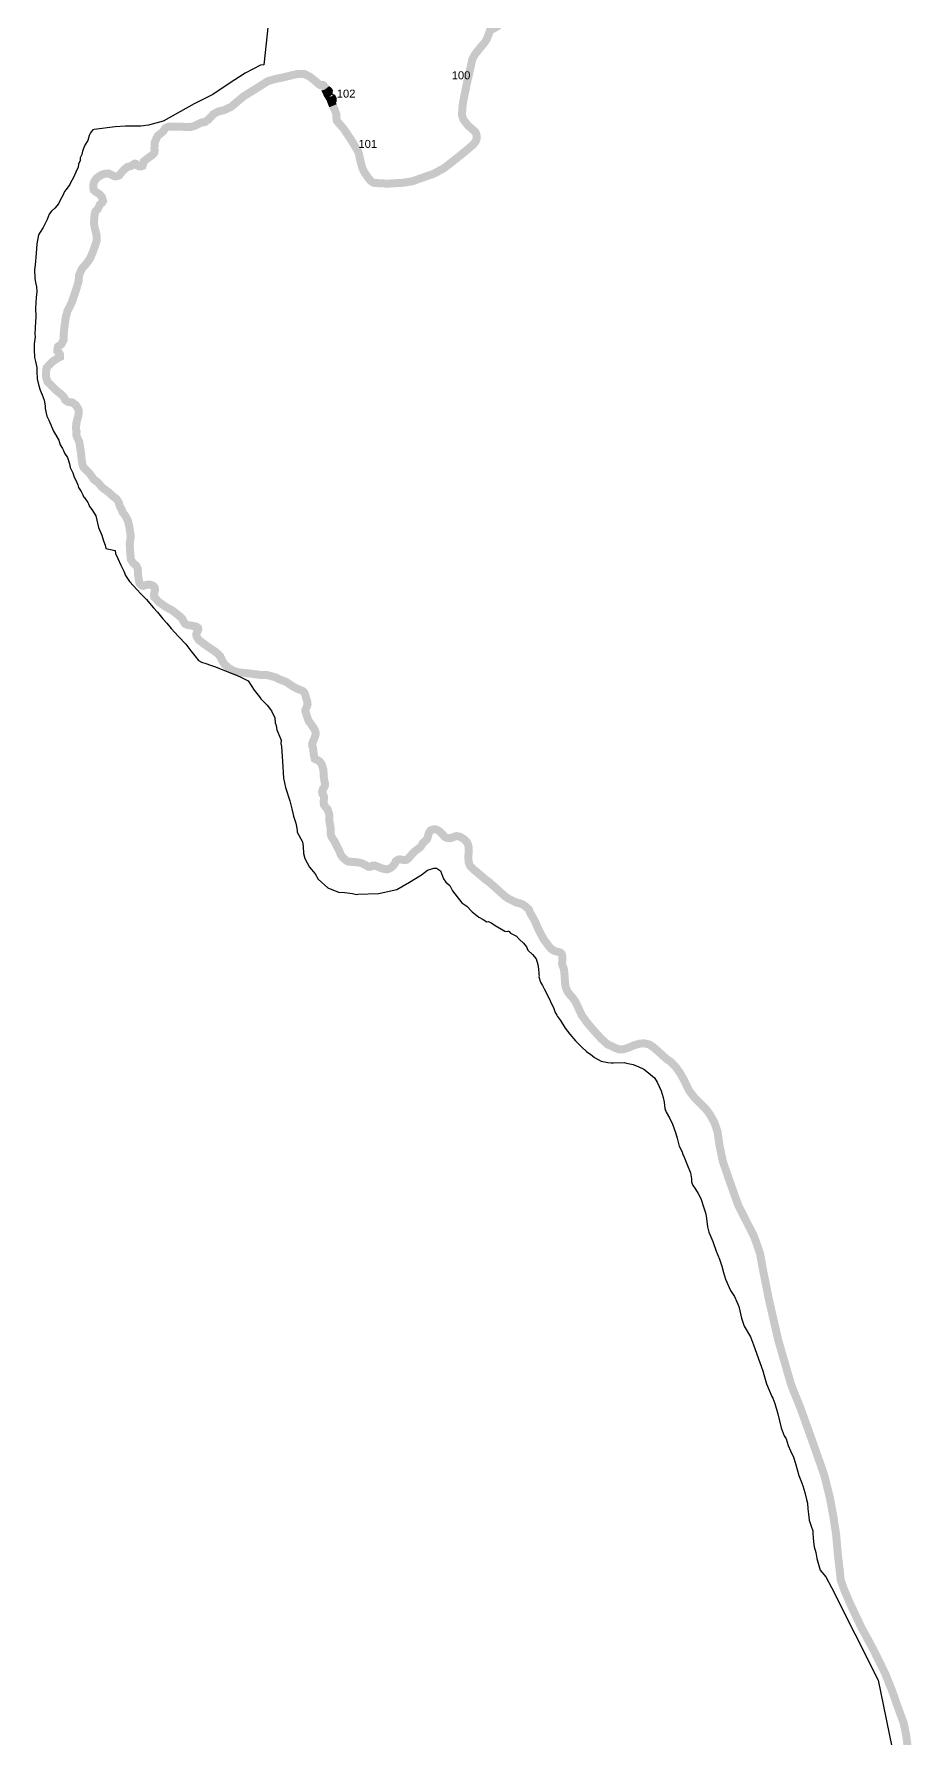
# Model space of a CAD drawing. Header units: metres. Extents: x 291186 to 378809, y 1824167 to 1998918.
# Drawn here: x 302244 to 307733, y 1933566 to 1944220 of the extents above; entities that cross this region are included whole.
import ezdxf

# ---------------------------------------------------------------- set-up
doc = ezdxf.new("R2010")
doc.units = ezdxf.units.M
for name, color, linetype in [('COASTLINE', 5, 'Continuous'), ('DISTRICT BOUNDRY', 86, 'Continuous'), ('UNPROTECTED', 130, 'Continuous')]:
    doc.layers.add(name, color=color, linetype=linetype)
doc.styles.get("Standard").update_dxf_attribs({"font": 'arial.ttf'})

msp = doc.modelspace()

# ---------------------------------------------------------------- linework, layer by layer
at = {"layer": 'COASTLINE', "const_width": 50, "flags": 128}
msp.add_lwpolyline([(305150.6542668128, 1944274.427169058), (305094.4600652465, 1944242.263447174), (305073.6998228551, 1944186.252098802), (305058.6486471192, 1944164.187948651), (305029.0653017098, 1944129.445829545), (305001.345659879, 1944094.163571892), (304984.4307805681, 1944064.354038778), (304949.1855508694, 1943908.569928293), (304927.7411641264, 1943804.037832176), (304922.1028710203, 1943766.737698433), (304919.3191112475, 1943714.0487117), (304927.7411641264, 1943686.409924074), (304956.0034032026, 1943649.762033108), (304986.6719430992, 1943622.724531791), (305001.6995276482, 1943609.506424288), (305008.4193813102, 1943596.41349573), (305010.2793255457, 1943588.436276506), (305012.1895385431, 1943577.173716032), (305010.0614942395, 1943563.159682262), (305004.7497616009, 1943549.1353818), (304987.5410883659, 1943527.89359728), (304912.8081938708, 1943465.081979252), (304839.8347060913, 1943407.650107521), (304805.0319657632, 1943380.833509567), (304740.2690426232, 1943345.998625622), (304656.9904583999, 1943317.857624476), (304612.1674779625, 1943301.102384101), (304556.3859071629, 1943291.277160424), (304455.1948870206, 1943285.312212718), (304370.1904085995, 1943289.552356269), (304351.1021936018, 1943299.879257221), (304334.4057134534, 1943319.639308031), (304309.8005446608, 1943354.768260972), (304298.8161521123, 1943376.723886122), (304289.5892716203, 1943405.266234293), (304279.9744191141, 1943447.719642007), (304271.6939133414, 1943482.69616086), (304222.695023057, 1943564.899133199), (304177.8953636223, 1943629.980732673), (304151.1429603593, 1943660.972455818), (304136.823111345, 1943677.523116254), (304133.8270309092, 1943698.588519654), (304133.4731631399, 1943712.051218198), (304133.4731631399, 1943719.134167093), (304126.6789019936, 1943738.74221554), (304119.2948612319, 1943755.547658311), (304102.6158937634, 1943796.363788267), (304106.4612568439, 1943801.377904604), (304110.5897141406, 1943805.95379533), (304111.3210408585, 1943813.913195453), (304107.9239102872, 1943820.252179929), (304104.550370899, 1943821.434369962), (304096.1283180164, 1943818.183347375), (304090.2305218847, 1943823.645880624), (304079.614488841, 1943841.042418408), (304075.1793461488, 1943850.62223418), (304078.2697913246, 1943851.366198595), (304086.3851588042, 1943857.256766164), (304086.6918442035, 1943863.453072534), (304083.8844932438, 1943867.437868242), (304075.0142078557, 1943872.981931837), (304061.8975092554, 1943889.787374608), (304051.1163379223, 1943901.874248547), (304047.8607544535, 1943902.76089107), (304043.000970439, 1943901.731570441), (304034.8856029594, 1943900.406702302), (304024.4111170256, 1943905.859044255), (304007.3075082348, 1943922.368939518), (303967.2496768915, 1943954.267687773), (303933.2783711599, 1943970.869304677), (303896.6648527579, 1943971.623460385), (303864.1797916525, 1943964.836059), (303814.3552099103, 1943952.382298499), (303748.2763020219, 1943938.420226579), (303704.7269753673, 1943925.48747529), (303640.5589534277, 1943884.732493096), (303580.1419298285, 1943847.381402887), (303551.8325083823, 1943829.638361125), (303475.7745294356, 1943765.270152188), (303432.7206176565, 1943744.887565444), (303396.1070992546, 1943736.591852638), (303365.5093329111, 1943720.357122298), (303336.4449935639, 1943688.285122055), (303311.1552437404, 1943669.798115879), (303292.2822961108, 1943667.912726605), (303265.0816603386, 1943655.458966104), (303247.3410895662, 1943646.02182844), (303219.243988783, 1943639.071366362), (303149.390491371, 1943641.333833489), (303108.2238743537, 1943641.710911344), (303079.5369939552, 1943640.202599925), (303063.6837179483, 1943632.283964976), (303051.5814402783, 1943613.409689651), (303033.4634105572, 1943596.808072747), (303018.3650524513, 1943585.495737105), (303008.9285786384, 1943568.883928907), (302998.737186917, 1943545.117832764), (302996.8498921552, 1943522.095701036), (302996.0477918805, 1943501.886366279), (302997.1801687376, 1943492.39827215), (302995.6703329281, 1943479.485903447), (302989.5838073166, 1943470.751965028), (302977.7882150495, 1943460.112254747), (302964.1289192037, 1943451.765585476), (302942.0711616584, 1943434.674786491), (302929.1667837174, 1943424.422345358), (302924.9911440545, 1943406.944277224), (302921.9478812487, 1943396.691836092), (302914.3515198277, 1943393.654830667), (302899.1352058024, 1943393.654830667), (302889.2504994803, 1943398.210338806), (302880.8992201546, 1943408.462779937), (302872.5479408288, 1943410.368551797), (302862.6632345104, 1943404.294540948), (302848.6028885254, 1943395.17333338), (302828.0785579765, 1943389.863669533), (302815.1741800354, 1943380.36538411), (302801.8687519589, 1943368.594440266), (302789.3182417834, 1943354.163568852), (302774.880436846, 1943336.308422863), (302763.1084357621, 1943332.129992581), (302747.1372038321, 1943330.998759016), (302727.3913823747, 1943340.486853146), (302709.5328556792, 1943348.843713711), (302683.535370321, 1943346.897176677), (302664.167007816, 1943339.681740969), (302637.1786927068, 1943322.21386413), (302620.4761340552, 1943300.190479153), (302613.9885583044, 1943278.778571778), (302613.9885583044, 1943256.755186801), (302616.2769032055, 1943245.738398665), (302629.5587400989, 1943233.590376965), (302651.6164976442, 1943220.300930408), (302668.3190562957, 1943200.550203854), (302674.783040856, 1943177.650367647), (302669.8288921052, 1943167.775004369), (302654.6361692631, 1943153.721210809), (302642.0856590913, 1943127.142317695), (302626.5154772968, 1943110.428596565), (302621.5613285424, 1943087.640864584), (302617.7631478318, 1943037.387596966), (302623.8496734434, 1943005.865926567), (302634.088247531, 1942964.091815035), (302634.4657064834, 1942926.720342239), (302621.1602784069, 1942887.229080421), (302610.52065418, 1942856.461565732), (302592.6385363014, 1942815.696392243), (302570.604369943, 1942785.703415849), (302542.4836779767, 1942753.040320591), (302524.9790190504, 1942714.150345084), (302521.9357562446, 1942674.271814118), (302506.7430334025, 1942624.905189024), (302479.7311271065, 1942543.456372394), (302452.7428119974, 1942490.665472727), (302441.3246786827, 1942448.341031353), (302432.2184814484, 1942380.742182416), (302428.0428417855, 1942343.900656876), (302429.1280362764, 1942311.81846534), (302413.5578544819, 1942281.061141943), (302393.033523933, 1942267.384426237), (302389.6128021748, 1942251.82232126), (302389.2353432224, 1942238.145605554), (302397.9640815006, 1942229.788744989), (302405.5840341085, 1942217.640723289), (302405.5840341085, 1942201.691349161), (302391.5236881235, 1942194.852991308), (302361.1146512562, 1942174.725186899), (302336.037222092, 1942150.796030061), (302321.2219582023, 1942132.951075367), (302318.5325631657, 1942107.319972537), (302319.2874810704, 1942070.865716144), (302328.0398105354, 1942046.559481452), (302357.2928793625, 1942018.451894331), (302380.1055548088, 1941994.532928786), (302410.8920506285, 1941971.164293085), (302431.3927899906, 1941949.895063817), (302438.6116924593, 1941932.804264833), (302453.0730885798, 1941922.174745846), (302483.4585342639, 1941917.619237707), (302505.8701595747, 1941900.528438724), (302521.0864735999, 1941874.326623463), (302523.3512273142, 1941864.685659933), (302522.2188504571, 1941851.019135521), (302519.9305055597, 1941831.268408966), (302514.622489036, 1941816.837537552), (302508.1585044758, 1941790.635722292), (302505.11524167, 1941754.935621609), (302509.2908813329, 1941736.703397767), (302507.4035865673, 1941714.68001279), (302514.622489036, 1941696.447788947), (302527.1494080247, 1941668.727470975), (302530.5701297828, 1941643.493828587), (302537.4115732991, 1941602.096794908), (302541.2097540097, 1941557.662755805), (302545.3853936726, 1941531.715722881), (302552.6042961412, 1941512.352265473), (302562.4890024633, 1941502.853980051), (302585.5105254165, 1941480.732433013), (302604.6700404146, 1941455.005857668), (302616.4420414986, 1941437.150711681), (302642.675438703, 1941417.787254273), (302672.3767400355, 1941383.697377944), (302710.0046793715, 1941356.731215681), (302736.9929944807, 1941331.67082528), (302758.2722429344, 1941316.098529007), (302772.3325889157, 1941295.206377595), (302779.5514913843, 1941268.250406626), (302791.3234924683, 1941250.782529786), (302797.0325591275, 1941231.785958939), (302814.1125767314, 1941210.139651818), (302830.8387265698, 1941177.486747853), (302837.6801700862, 1941149.002082878), (302848.3669766792, 1941081.148451607), (302841.5019419798, 1941033.371668278), (302844.1913370164, 1940987.143961543), (302848.8152091847, 1940936.279216322), (302861.9319077888, 1940915.866055698), (302882.0315970154, 1940898.092440057), (302890.7131529236, 1940882.662821892), (302893.1194537477, 1940862.881521457), (302893.8507804656, 1940836.985445), (302898.4510614508, 1940808.52116261), (302903.2636630954, 1940786.569116687), (302913.1719606006, 1940776.673370823), (302925.9583826223, 1940771.852889058), (302938.2729809479, 1940775.715389245), (302957.0987462112, 1940780.056880222), (302972.7868839288, 1940778.609716564), (302989.9140838989, 1940770.650316439), (302998.5956398108, 1940759.073007169), (302999.3269665324, 1940744.010275564), (302993.5471263201, 1940720.611065983), (302994.7502767303, 1940700.839956842), (303004.1631593601, 1940692.156974889), (303023.2248364658, 1940671.407501583), (303059.7439901316, 1940645.450277363), (303079.2774909259, 1940633.628377051), (303108.483377383, 1940617.709576805), (303133.3484858842, 1940598.407267158), (303157.2463558213, 1940579.115148804), (303171.0000164071, 1940564.888103257), (303179.9410753445, 1940545.341202569), (303188.8585430988, 1940533.763893298), (303204.8769573988, 1940526.894961567), (303232.1483667241, 1940522.55347059), (303257.0134752252, 1940517.253998037), (303268.596746833, 1940509.528997661), (303270.767135811, 1940499.398852048), (303266.8981815474, 1940490.236879307), (303260.8824294926, 1940480.341133443), (303257.980713793, 1940470.455578872), (303259.6556878955, 1940456.462933072), (303274.4237694153, 1940432.972001848), (303312.3112117806, 1940404.517910754), (303343.6874872157, 1940382.565864831), (303372.9641472259, 1940363.110685784), (303395.1634518736, 1940345.021140048), (303408.9171124594, 1940329.336739549), (303420.7598870964, 1940303.28779369), (303435.4807862462, 1940280.367574896), (303461.3131333151, 1940258.181129224), (303487.6408952595, 1940242.36424191), (303518.5453470023, 1940231.989505259), (303588.7763033667, 1940224.509095923), (303633.1985038528, 1940218.720441287), (303669.7648398848, 1940214.317802551), (303700.9052034737, 1940214.552202299), (303752.0744827324, 1940200.804147539), (303777.1755030797, 1940187.779674609), (303822.3573495474, 1940170.40978247), (303858.3870820236, 1940145.257359528), (303885.6748241311, 1940130.695270609), (303909.5824815363, 1940120.779170641), (303923.0937259481, 1940114.689804505), (303932.3662228843, 1940107.011660483), (303938.7239651646, 1940093.244150325), (303945.8774672963, 1940067.562134755), (303952.2352095765, 1940049.293656709), (303953.5599602626, 1940031.024799028), (303947.9964621008, 1940013.550520107), (303940.5784645518, 1939998.459218196), (303940.0737254461, 1939987.208696659), (303948.5512203973, 1939961.262074592), (303961.0029674069, 1939927.107715875), (303973.9882524503, 1939909.06550106), (303990.1489982344, 1939886.295675491), (303999.7185788486, 1939868.701431502), (304003.427577623, 1939857.051912221), (304003.9573263241, 1939842.754809435), (303996.804582059, 1939819.985363502), (303987.7973384066, 1939799.863501076), (303982.4983356621, 1939783.977620404), (303983.6851546406, 1939768.342299685), (303987.6616802986, 1939760.178221209), (303989.8117476307, 1939745.13892947), (303991.1967982379, 1939730.4325556), (303994.6876710588, 1939706.105762422), (303998.4333468365, 1939690.717173235), (304012.2074613179, 1939684.704248385), (304028.4242892248, 1939675.642330076), (304034.8767648207, 1939666.580411767), (304043.4209520262, 1939654.904697582), (304046.3849680065, 1939644.448754806), (304051.7718434082, 1939625.445867738), (304054.0576087079, 1939603.147363241), (304055.3330980698, 1939576.159778459), (304059.168660554, 1939551.762452103), (304062.830671604, 1939536.252790998), (304062.3077437016, 1939524.22819106), (304057.9484954485, 1939513.249489109), (304052.0197056216, 1939505.581595267), (304047.6778882985, 1939497.811579262), (304044.8881816191, 1939484.044448741), (304047.1549603961, 1939470.800077394), (304052.7351316214, 1939464.875093772), (304055.6991476016, 1939456.335934639), (304056.0477662031, 1939441.349032708), (304054.3039153286, 1939417.474465527), (304055.5415113643, 1939404.468885409), (304061.4703011913, 1939395.930105912), (304079.6052892736, 1939373.798069315), (304084.1388468275, 1939360.37944491), (304089.7190180529, 1939338.595914429), (304089.8963588197, 1939305.409628259), (304091.8145189951, 1939290.074220211), (304097.395448087, 1939263.84742656), (304097.9183759894, 1939238.404202218), (304099.1392989616, 1939218.015075841), (304103.8577759476, 1939203.129157164), (304120.597531757, 1939178.034818575), (304133.8503436838, 1939151.894581998), (304149.9163561522, 1939120.624320198), (304161.4253172045, 1939091.696034687), (304174.3287526632, 1939073.920704186), (304196.1553085899, 1939054.664792143), (304209.931048419, 1939048.391302405), (304233.8205170276, 1939046.648392185), (304256.6633719646, 1939045.080114659), (304288.3990327089, 1939040.02639633), (304316.8220588713, 1939026.607771925), (304333.3882632465, 1939016.674588324), (304344.1075273794, 1939015.60591216), (304354.744184061, 1939019.265226386), (304360.3243552863, 1939023.273426365), (304372.1819349401, 1939024.318944715), (304388.7473814487, 1939018.568214152), (304413.682705862, 1939007.589512201), (304443.3266549965, 1939000.444377535), (304457.799632029, 1939001.316022463), (304475.5003625923, 1939010.218873165), (304492.2303696879, 1939026.768036566), (304498.3384109173, 1939034.571720431), (304504.4463166572, 1939049.77735451), (304514.9086640381, 1939057.968007527), (304528.3357852657, 1939062.67321974), (304546.8193919496, 1939060.233297286), (304563.3848384582, 1939057.793754468), (304573.4985672375, 1939060.407550344), (304585.7047654929, 1939070.341113581), (304614.0254796744, 1939102.848989697), (304633.3813907289, 1939120.101561022), (304658.1424058414, 1939138.22539764), (304665.2921186404, 1939148.158581241), (304675.7544660214, 1939165.585025989), (304683.3270683415, 1939171.449267804), (304697.5560123528, 1939184.83296567), (304704.2517631032, 1939196.822259432), (304708.7155969368, 1939215.225128725), (304714.2957681622, 1939231.396875526), (304722.3867511856, 1939243.386548924), (304735.2204629239, 1939248.963026429), (304750.5071623112, 1939250.707067811), (304762.537761826, 1939247.29376565), (304776.0103550451, 1939239.949321929), (304798.8492252308, 1939217.055855717), (304810.4811560789, 1939204.101026074), (304824.4797086665, 1939196.931594684), (304844.4267556107, 1939194.832965258), (304859.7690055476, 1939198.982389938), (304878.1419637189, 1939206.851491015), (304888.8149979937, 1939207.900426092), (304908.7628028044, 1939203.179269155), (304929.9353199199, 1939190.413619174), (304950.5826355335, 1939169.254590395), (304957.6103318219, 1939153.266587561), (304961.4595359036, 1939134.90547826), (304961.4595359036, 1939108.150230889), (304958.4947620569, 1939075.169327953), (304961.6444553357, 1939041.76930655), (304970.9184680051, 1939020.085620414), (304992.4835599806, 1938998.634651327), (305026.7785359806, 1938970.830468879), (305063.5244523232, 1938939.17905224), (305092.5704447693, 1938917.495366105), (305129.86202501, 1938884.389942465), (305151.062583187, 1938865.088853703), (305186.0748251042, 1938833.213542528), (305208.307273304, 1938818.010916307), (305232.8037929992, 1938805.595290988), (305256.9509362262, 1938794.053968051), (305281.0973215867, 1938787.933471738), (305300.1697905608, 1938779.88935833), (305317.5855633107, 1938768.043567087), (305336.6580322848, 1938750.206735506), (305348.7308460317, 1938722.052908033), (305363.4289094222, 1938698.795249828), (305380.2687036129, 1938665.10898266), (305399.866374089, 1938619.642980963), (305430.3242718717, 1938562.878243919), (305460.2456001544, 1938522.658056516), (305477.6007435823, 1938502.297023225), (305497.023346891, 1938490.755700288), (305520.2951542815, 1938484.110546619), (305534.6430833372, 1938480.61333709), (305541.9921150323, 1938473.618538395), (305545.8420769806, 1938462.251848153), (305547.7663000882, 1938438.994189948), (305545.3290013431, 1938415.796893913), (305545.854202845, 1938403.206256263), (305553.5533688749, 1938387.293041778), (305557.5776401238, 1938369.806234859), (305561.4533695339, 1938329.32144096), (305563.5534176754, 1938290.325580601), (305568.1135005577, 1938261.210893671), (305581.5868516433, 1938232.532029205), (305600.48425345, 1938210.148673382), (305614.1705650292, 1938193.435185591), (305625.7189351408, 1938177.347338412), (305637.9675739216, 1938153.914667876), (305668.971893469, 1938087.329119575), (305701.3426463614, 1938042.912052955), (305726.7145018932, 1938012.48496336), (305752.3106859165, 1937982.80499799), (305791.8554033368, 1937940.136915771), (305830.6998520876, 1937905.512567323), (305851.5222348684, 1937897.293821221), (305880.1233596643, 1937883.049487879), (305902.3455219173, 1937874.830741776), (305923.5180390328, 1937874.481096751), (305961.4879098136, 1937886.022419688), (305989.6593242896, 1937898.962702363), (306031.7345580375, 1937911.39503168), (306058.6812602089, 1937912.618979088), (306090.5268115992, 1937905.973825419), (306116.9483122685, 1937888.137373475), (306147.9723363455, 1937861.126251243), (306197.6770124031, 1937815.49396885), (306226.7934864361, 1937795.628740557), (306257.589392689, 1937762.893082666), (306282.5057704391, 1937727.919468829), (306309.5593317905, 1937679.643399293), (306338.2271488405, 1937619.208338571), (306369.9201280714, 1937577.5491398), (306405.7666978364, 1937540.042402799), (306441.8851006961, 1937505.192170758), (306468.3164536302, 1937469.997228962), (306498.3776082869, 1937417.149389369), (306517.6387860257, 1937359.848226245), (306528.9366812506, 1937278.138157857), (306550.2400887739, 1937176.339997585), (306582.0860811666, 1937082.3037424), (306646.6666987468, 1936900.532919234), (306744.0601259048, 1936709.75011702), (306763.0689340907, 1936657.733111454), (306782.6553753064, 1936600.546237384), (306801.6066989982, 1936497.314655288), (306837.8703601314, 1936314.98455869), (306896.9619709704, 1936057.920296845), (306978.1567590181, 1935777.20962923), (307037.2483698571, 1935630.150677765), (307100.4218498011, 1935454.017660453), (307145.1094494617, 1935327.676220758), (307183.8470390326, 1935216.089345582), (307218.5292848269, 1935079.163266408), (307241.3160576411, 1934956.190339538), (307258.2134496878, 1934847.959449191), (307269.1509793799, 1934723.164647752), (307281.4754048134, 1934616.366504774), (307287.3996474411, 1934558.97916421), (307305.6687778984, 1934506.854341938), (307343.4946540394, 1934417.585145506), (307413.711745469, 1934268.009964692), (307492.6162608773, 1934122.494234757), (307566.9713035346, 1933971.50111239), (307613.0003269448, 1933855.35974061), (307641.6893642576, 1933772.760374206), (307680.7876982944, 1933666.289098075), (307697.5585266314, 1933585.400372807), (307707.7669887263, 1933498.68157299)], dxfattribs=at)
at = {"layer": 'DISTRICT BOUNDRY'}
msp.add_polyline3d([(303772.1903649114, 1944884.909420453, 0), (303680.9106994028, 1944026.915890245, 0), (303659.369480575, 1944024.8239145, 0), (303564.0946100815, 1943975.019893352, 0), (303462.9148974586, 1943911.268548335, 0), (303361.3091865979, 1943842.235830292, 0), (303245.5568072216, 1943784.743188549, 0), (303055.1789821286, 1943678.714944832, 0), (303051.7316096156, 1943676.206465341, 0), (302959.4931629002, 1943651.676133507, 0), (302910.8555596309, 1943644.455932796, 0), (302814.6178105827, 1943643.9566879, 0), (302750.8699123341, 1943641.308669424, 0), (302619.3098420467, 1943622.888366234, 0), (302611.0410603367, 1943621.715148638, 0), (302600.4691668723, 1943609.207793616, 0), (302595.3247911094, 1943602.943852515, 0), (302587.3023097257, 1943586.707493615, 0), (302578.9396909702, 1943556.104341203, 0), (302561.910451645, 1943526.152882024, 0), (302547.3249832212, 1943487.913704201, 0), (302542.0819413192, 1943467.918790638, 0), (302531.3444562249, 1943445.88147428, 0), (302530.9225927134, 1943429.068556024, 0), (302522.3283743594, 1943406.171927053, 0), (302519.3301746487, 1943387.757716524, 0), (302503.6228558777, 1943357.991337336, 0), (302490.6947422356, 1943324.461504133, 0), (302471.2690193158, 1943291.416167357, 0), (302467.0742449343, 1943280.108489644, 0), (302445.2362338568, 1943249.318317285, 0), (302434.2800918369, 1943235.669193744, 0), (302422.4070594753, 1943210.816219309, 0), (302407.4856936074, 1943181.611403012, 0), (302396.8236268589, 1943160.212316782, 0), (302374.0331879964, 1943132.226509887, 0), (302351.889750702, 1943112.604696476, 0), (302337.419730283, 1943095.312063467, 0), (302324.5386342747, 1943061.684306755, 0), (302299.3923668596, 1943011.318299086, 0), (302280.9198115168, 1942982.293448922, 0), (302271.5192655085, 1942965.329351108, 0), (302261.7073677828, 1942910.044872297, 0), (302255.6353361965, 1942848.156278386, 0), (302250.7496645584, 1942778.451198187, 0), (302245.707380755, 1942746.77097622, 0), (302248.9993764816, 1942695.202505613, 0), (302252.0143672227, 1942667.205795237, 0), (302259.571466209, 1942640.686450055, 0), (302260.70787188, 1942610.70539089, 0), (302256.4257899443, 1942574.743756299, 0), (302252.3278519567, 1942507.084598844, 0), (302254.160804146, 1942454.917664439, 0), (302250.3982143592, 1942386.541004666, 0), (302247.9144816158, 1942344.812718891, 0), (302249.6416632332, 1942327.102882992, 0), (302243.87082102, 1942283.857783941, 0), (302243.5316798016, 1942231.450891576, 0), (302246.8036284605, 1942216.472260889, 0), (302247.120957065, 1942199.200902955, 0), (302252.8954107037, 1942173.146199509, 0), (302260.6542578402, 1942136.756389322, 0), (302260.6686970086, 1942110.69797337, 0), (302263.1023910973, 1942065.847289363, 0), (302272.2422120364, 1942021.993991893, 0), (302281.0147192245, 1941994.344741668, 0), (302293.1685949541, 1941965.39129866, 0), (302306.4129306285, 1941931.475823965, 0), (302312.2893677369, 1941897.709424763, 0), (302313.8202690945, 1941879.618982035, 0), (302323.5329221927, 1941831.513611835, 0), (302336.4120448818, 1941808.156989204, 0), (302365.0163106394, 1941739.115943513, 0), (302397.9714678953, 1941681.737418799, 0), (302407.425954037, 1941652.627062556, 0), (302420.3193576527, 1941629.610983954, 0), (302427.2936919166, 1941617.910413189, 0), (302433.3610514625, 1941600.263922666, 0), (302452.4286020311, 1941573.710919154, 0), (302465.5037839451, 1941534.486724079, 0), (302469.5543213151, 1941510.651513912, 0), (302485.2184661787, 1941479.037940883, 0), (302495.2230001664, 1941450.595171483, 0), (302505.5553882991, 1941431.627195693, 0), (302516.2871786745, 1941403.136375403, 0), (302520.6191639495, 1941387.364280088, 0), (302538.6589746019, 1941361.910252534, 0), (302548.5790542633, 1941341.207158104, 0), (302552.6207447733, 1941327.936649012, 0), (302557.6593696854, 1941326.567928587, 0), (302579.4446449676, 1941292.534751754, 0), (302583.2107995399, 1941284.649822488, 0), (302590.3371554489, 1941267.868342068, 0), (302605.4989731083, 1941250.059054033, 0), (302629.1431819499, 1941209.035124185, 0), (302647.2832346798, 1941137.023929111, 0), (302666.4060340698, 1941089.668392193, 0), (302678.1017006662, 1941054.012252217, 0), (302688.4785685812, 1941025.820551783, 0), (302691.2891404578, 1941005.001696206, 0), (302751.313618406, 1940993.687005167, 0), (302752.9403440013, 1940974.946341852, 0), (302767.1550204793, 1940942.716919621, 0), (302786.5789704263, 1940901.119479017, 0), (302803.8691354867, 1940863.742170369, 0), (302816.2126155277, 1940835.861217444, 0), (302841.0509782472, 1940799.305987449, 0), (302887.2130695953, 1940747.388618721, 0), (302911.125239266, 1940721.763107001, 0), (302946.9254473018, 1940686.17516956, 0), (302965.4274666749, 1940663.106391641, 0), (302991.1912305803, 1940635.384916576, 0), (303014.2750869979, 1940607.895128377, 0), (303049.6534677235, 1940566.76547181, 0), (303073.3979484172, 1940538.136303806, 0), (303101.677171486, 1940505.393778792, 0), (303146.8783591613, 1940456.253928808, 0), (303191.4373491738, 1940408.504075805, 0), (303224.4055540934, 1940366.510840674, 0), (303248.9404755215, 1940335.209594598, 0), (303271.0308562052, 1940306.3449294, 0), (303290.5214704146, 1940295.990489967, 0), (303317.2000496336, 1940286.324309836, 0), (303347.4374803292, 1940276.800655216, 0), (303377.7098946672, 1940264.849838616, 0), (303423.9775299594, 1940246.06911792, 0), (303466.3674639779, 1940229.895813243, 0), (303509.6540340325, 1940213.009159334, 0), (303544.5613596747, 1940196.11420016, 0), (303582.664712716, 1940178.435295823, 0), (303620.3116539363, 1940120.548796511, 0), (303652.8508438006, 1940077.892531691, 0), (303662.4810615738, 1940065.267821745, 0), (303701.448490747, 1940025.729183421, 0), (303728.4969842663, 1939991.375508744, 0), (303749.1552458459, 1939946.805458596, 0), (303752.0550238628, 1939915.873030772, 0), (303757.915003328, 1939900.119651802, 0), (303760.5289608297, 1939871.567194939, 0), (303784.3605543864, 1939818.529843827, 0), (303787.9299211986, 1939804.798569397, 0), (303787.3790294942, 1939785.740547537, 0), (303791.2153164805, 1939768.324140775, 0), (303797.0257216052, 1939674.091299983, 0), (303802.9580751166, 1939569.035569841, 0), (303816.0384425377, 1939512.719154525, 0), (303841.8340118371, 1939427.447690528, 0), (303855.5178682276, 1939379.447064499, 0), (303860.9114843849, 1939350.495442424, 0), (303865.7592212508, 1939332.522485932, 0), (303879.8656538198, 1939287.864061649, 0), (303888.8090734828, 1939245.430430184, 0), (303889.0147266494, 1939232.582911003, 0), (303922.3744222017, 1939171.687521358, 0), (303926.5659031944, 1939143.953734859, 0), (303928.5932585519, 1939099.285452732, 0), (303936.394022209, 1939068.758819959, 0), (303965.5866904876, 1939013.445165517, 0), (304000.5478845374, 1938971.357101651, 0), (304019.0316954411, 1938939.499026042, 0), (304080.6599443599, 1938884.477397852, 0), (304147.0058445582, 1938858.64577202, 0), (304186.5926488871, 1938856.572816662, 0), (304233.7237799765, 1938849.174340138, 0), (304259.7662286417, 1938843.833108846, 0), (304267.9095925755, 1938845.129428074, 0), (304398.6572865327, 1938849.482857405, 0), (304425.5476478891, 1938855.549502803, 0), (304510.856769691, 1938874.708354007, 0), (304590.2470862087, 1938919.259536137, 0), (304666.1435631996, 1938964.946103262, 0), (304703.6023082097, 1938994.150860891, 0), (304742.8953516228, 1939007.246378729, 0), (304759.2556003085, 1939006.626862282, 0), (304784.5096525279, 1938991.69490561, 0), (304804.0245214241, 1938941.735956515, 0), (304818.1454749644, 1938921.037628669, 0), (304843.2581660538, 1938898.716264593, 0), (304860.4940945455, 1938865.606074518, 0), (304918.3571894265, 1938789.957512656, 0), (304948.8898545583, 1938770.807509779, 0), (304982.91243692, 1938735.396006021, 0), (305025.2656384167, 1938702.400537376, 0), (305052.2856948651, 1938685.850129225, 0), (305074.6996467031, 1938672.121322995, 0), (305082.2698049671, 1938675.2946959, 0), (305098.7981634036, 1938667.878077435, 0), (305125.8008403772, 1938648.606829242, 0), (305165.633118867, 1938627.374070605, 0), (305187.2488966959, 1938614.040237633, 0), (305203.5918161583, 1938612.50574016, 0), (305205.5773657995, 1938615.985947769, 0), (305213.7304733075, 1938611.836338965, 0), (305223.1350362316, 1938602.447041515, 0), (305260.8985191322, 1938583.678888937, 0), (305279.7575825173, 1938561.086819137, 0), (305303.3464002765, 1938538.583010359, 0), (305322.4654007526, 1938516.586021438, 0), (305330.7794782723, 1938494.654698002, 0), (305360.3937456809, 1938468.776193284, 0), (305382.6771215192, 1938440.325124845, 0), (305394.4129374489, 1938405.8137356, 0), (305397.011371447, 1938376.973131975, 0), (305399.6594565667, 1938351.352953212, 0), (305398.9770757559, 1938342.064363191, 0), (305400.9401547041, 1938333.759476049, 0), (305399.5736039444, 1938327.656053262, 0), (305409.3635829808, 1938296.010036265, 0), (305422.4010126528, 1938274.885747196, 0), (305433.2066623546, 1938253.655635938, 0), (305450.7526735478, 1938222.39591161, 0), (305493.5978999924, 1938130.75122787, 0), (305502.6536912479, 1938106.134967247, 0), (305513.3483512285, 1938088.592949545, 0), (305515.6448197949, 1938081.415203646, 0), (305534.9538904143, 1938055.541924978, 0), (305565.1863248775, 1938007.469877583, 0), (305592.9348313652, 1937970.107077437, 0), (305628.1912676302, 1937929.440434956, 0), (305669.5384531008, 1937888.619894106, 0), (305697.692063496, 1937861.920046695, 0), (305719.6007632576, 1937847.503646075, 0), (305722.5063531421, 1937845.581484211, 0), (305748.5647866366, 1937824.528956894, 0), (305789.1290781746, 1937801.650137448, 0), (305831.6126758942, 1937793.101577739, 0), (305852.4886101785, 1937791.373609318, 0), (305867.5246517849, 1937791.457784279, 0), (305932.6550104605, 1937793.105778248, 0), (305948.4305672568, 1937789.067886129, 0), (305988.7362646821, 1937781.66725162, 0), (306024.6123254228, 1937766.644440154, 0), (306055.9790658224, 1937751.221256095, 0), (306085.7794531584, 1937729.254466937, 0), (306122.0444379059, 1937696.662761366, 0), (306140.3823103624, 1937669.4089824, 0), (306151.7777643713, 1937643.178597764, 0), (306165.1509351311, 1937615.77130509, 0), (306177.9511986221, 1937575.353685642, 0), (306183.9373248442, 1937544.4647034, 0), (306187.4121516641, 1937506.151246224, 0), (306195.749789191, 1937483.123750915, 0), (306216.2926066911, 1937446.564479901, 0), (306235.7386916889, 1937406.840862742, 0), (306255.3162580915, 1937355.674177321, 0), (306264.1791936978, 1937320.799246774, 0), (306270.6833736236, 1937294.947016358, 0), (306277.8190930963, 1937270.0676301, 0), (306295.7482750501, 1937234.118347028, 0), (306298.1933658211, 1937224.158055215, 0), (306308.6250379483, 1937200.92300632, 0), (306329.4734391331, 1937149.012521711, 0), (306349.0338763042, 1937103.285536742, 0), (306354.9941665234, 1937066.424017, 0), (306354.0394115408, 1937047.095769368, 0), (306362.0820755488, 1937023.815897775, 0), (306372.0819872075, 1937014.179241661, 0), (306379.5761418768, 1937001.80850012, 0), (306397.0834056837, 1936974.735683059, 0), (306412.448723479, 1936942.616940824, 0), (306431.1921849977, 1936884.940654899, 0), (306442.0071537262, 1936853.546610676, 0), (306446.3391327009, 1936833.184763924, 0), (306450.5854712683, 1936801.222510212, 0), (306454.9196583217, 1936766.352968299, 0), (306463.3697244894, 1936732.225424752, 0), (306488.4435685778, 1936673.7397538, 0), (306508.9313987199, 1936614.728081909, 0), (306529.0806928419, 1936564.031173693, 0), (306543.8655720773, 1936519.683008366, 0), (306554.0104725014, 1936480.968339647, 0), (306567.9220081253, 1936438.272352595, 0), (306598.7658510447, 1936367.998223075, 0), (306622.6142207092, 1936331.609883108, 0), (306636.8783629526, 1936296.731962134, 0), (306650.4095272815, 1936268.853570004, 0), (306663.7474067657, 1936213.178032342, 0), (306667.2028916795, 1936194.812156002, 0), (306683.1663847032, 1936145.935785028, 0), (306723.401928586, 1936078.087397642, 0), (306743.0291519434, 1936029.761992481, 0), (306781.5860982139, 1935918.254983037, 0), (306800.1130489049, 1935867.171613553, 0), (306805.768123351, 1935843.627041218, 0), (306823.3802061476, 1935784.690525154, 0), (306857.5901377156, 1935705.863553583, 0), (306862.2838559406, 1935695.789617141, 0), (306862.0349011354, 1935695.69443552, 0), (306876.0102508235, 1935661.532330618, 0), (306894.0781651329, 1935596.844649598, 0), (306915.4712274239, 1935509.037300304, 0), (306934.6580041077, 1935460.926335863, 0), (306946.6060143248, 1935440.697746312, 0), (306958.517197569, 1935399.770614977, 0), (306974.479011988, 1935366.868861298, 0), (306991.4727976988, 1935326.656102611, 0), (307004.925361453, 1935286.174392052, 0), (307026.5021203683, 1935212.874472387, 0), (307037.9978888854, 1935181.887211688, 0), (307050.1544746035, 1935146.744944925, 0), (307062.4340460015, 1935106.475709008, 0), (307073.398597518, 1935063.072933341, 0), (307078.9487221565, 1935038.995595876, 0), (307082.1118048005, 1935004.119217457, 0), (307085.1947810241, 1934969.492816022, 0), (307091.0568906186, 1934933.004650622, 0), (307102.9258850648, 1934895.046740912, 0), (307112.2201034052, 1934865.861229877, 0), (307113.710863986, 1934848.9854828, 0), (307114.5715203348, 1934825.697020798, 0), (307116.5828188624, 1934797.56851243, 0), (307122.2981362437, 1934765.363152608, 0), (307132.005607352, 1934730.020395753, 0), (307137.1856085752, 1934693.028771617, 0), (307158.9009915881, 1934620.528812352, 0), (307194.3122670567, 1934578.984594872, 0), (307194.0129170544, 1934578.717162234, 0), (307228.9905505548, 1934512.779008757, 0), (307521.5721351932, 1933932.464116946, 0), (307624.7546824698, 1933436.17178907, 0)], dxfattribs=at)
at = {"layer": 'UNPROTECTED', "const_width": 50, "flags": 128}
for points in [[(305058.6486471192, 1944164.187948651), (305029.0653017098, 1944129.445829545), (305001.345659879, 1944094.163571892), (304984.4307805681, 1944064.354038778), (304949.1855508694, 1943908.569928293), (304929.6143539312, 1943813.168821048)], [(304112.4381716842, 1943772.327086184), (304102.6158937634, 1943796.363788267), (304106.4612568439, 1943801.377904604), (304110.5897141406, 1943805.95379533), (304111.3210408585, 1943813.913195453), (304107.9239102872, 1943820.252179929), (304104.550370899, 1943821.434369962), (304096.1283180164, 1943818.183347375), (304090.2305218847, 1943823.645880624), (304079.614488841, 1943841.042418408), (304075.1793461488, 1943850.62223418), (304078.2697913246, 1943851.366198595), (304086.3851588042, 1943857.256766164), (304086.6918442035, 1943863.453072534), (304083.8844932438, 1943867.437868242), (304075.0142078557, 1943872.981931837), (304069.7748921478, 1943879.694674347)], [(304279.0022107626, 1943437.53551307), (304279.9744191141, 1943447.719642007), (304271.6939133414, 1943482.69616086), (304222.695023057, 1943564.899133199), (304196.292911093, 1943603.254149683)]]:
    msp.add_lwpolyline(points, dxfattribs=at)

# ---------------------------------------------------------------- texts
at = {"layer": 'UNPROTECTED', "char_height": 50, "attachment_point": 1}
for s, width, insert in [('100', 70.18295091297477, (304855, 1943987.5)), ('102', 188.599484790233, (304136.3996210403, 1943873.029372792)), ('101', 70.18295091297477, (304271.7328026143, 1943558.830505025))]:
    msp.add_mtext_dynamic_manual_height_columns(s, width=width, gutter_width=1, heights=[0], dxfattribs=dict(at, insert=insert))

doc.saveas('drawing.dxf')
